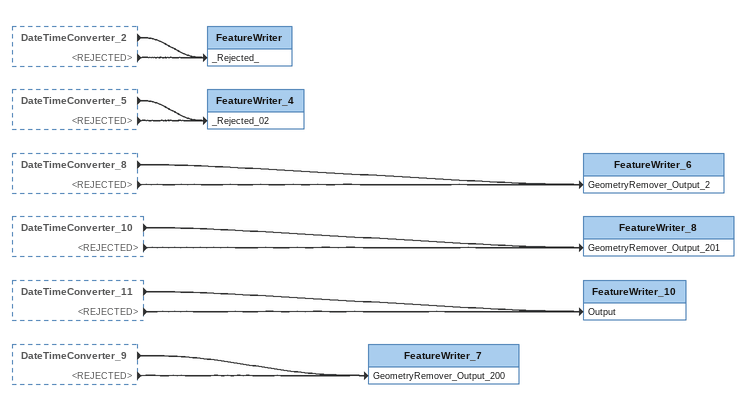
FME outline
DateTimeConverter_2 [outside]
    -> FeatureWriter [_Rejected_]
    <REJECTED> -> FeatureWriter [_Rejected_]
DateTimeConverter_5 [outside]
    -> FeatureWriter_4 [_Rejected_02]
    <REJECTED> -> FeatureWriter_4 [_Rejected_02]
DateTimeConverter_8 [outside]
    -> FeatureWriter_6 [GeometryRemover_Output_2]
    <REJECTED> -> FeatureWriter_6 [GeometryRemover_Output_2]
DateTimeConverter_10 [outside]
    -> FeatureWriter_8 [GeometryRemover_Output_201]
    <REJECTED> -> FeatureWriter_8 [GeometryRemover_Output_201]
DateTimeConverter_11 [outside]
    -> FeatureWriter_10 [Output]
    <REJECTED> -> FeatureWriter_10 [Output]
DateTimeConverter_9 [outside]
    -> FeatureWriter_7 [GeometryRemover_Output_200]
    <REJECTED> -> FeatureWriter_7 [GeometryRemover_Output_200]
FeatureWriter_10
FeatureWriter_4
FeatureWriter_6
FeatureWriter_7
FeatureWriter_8
FeatureWriter
